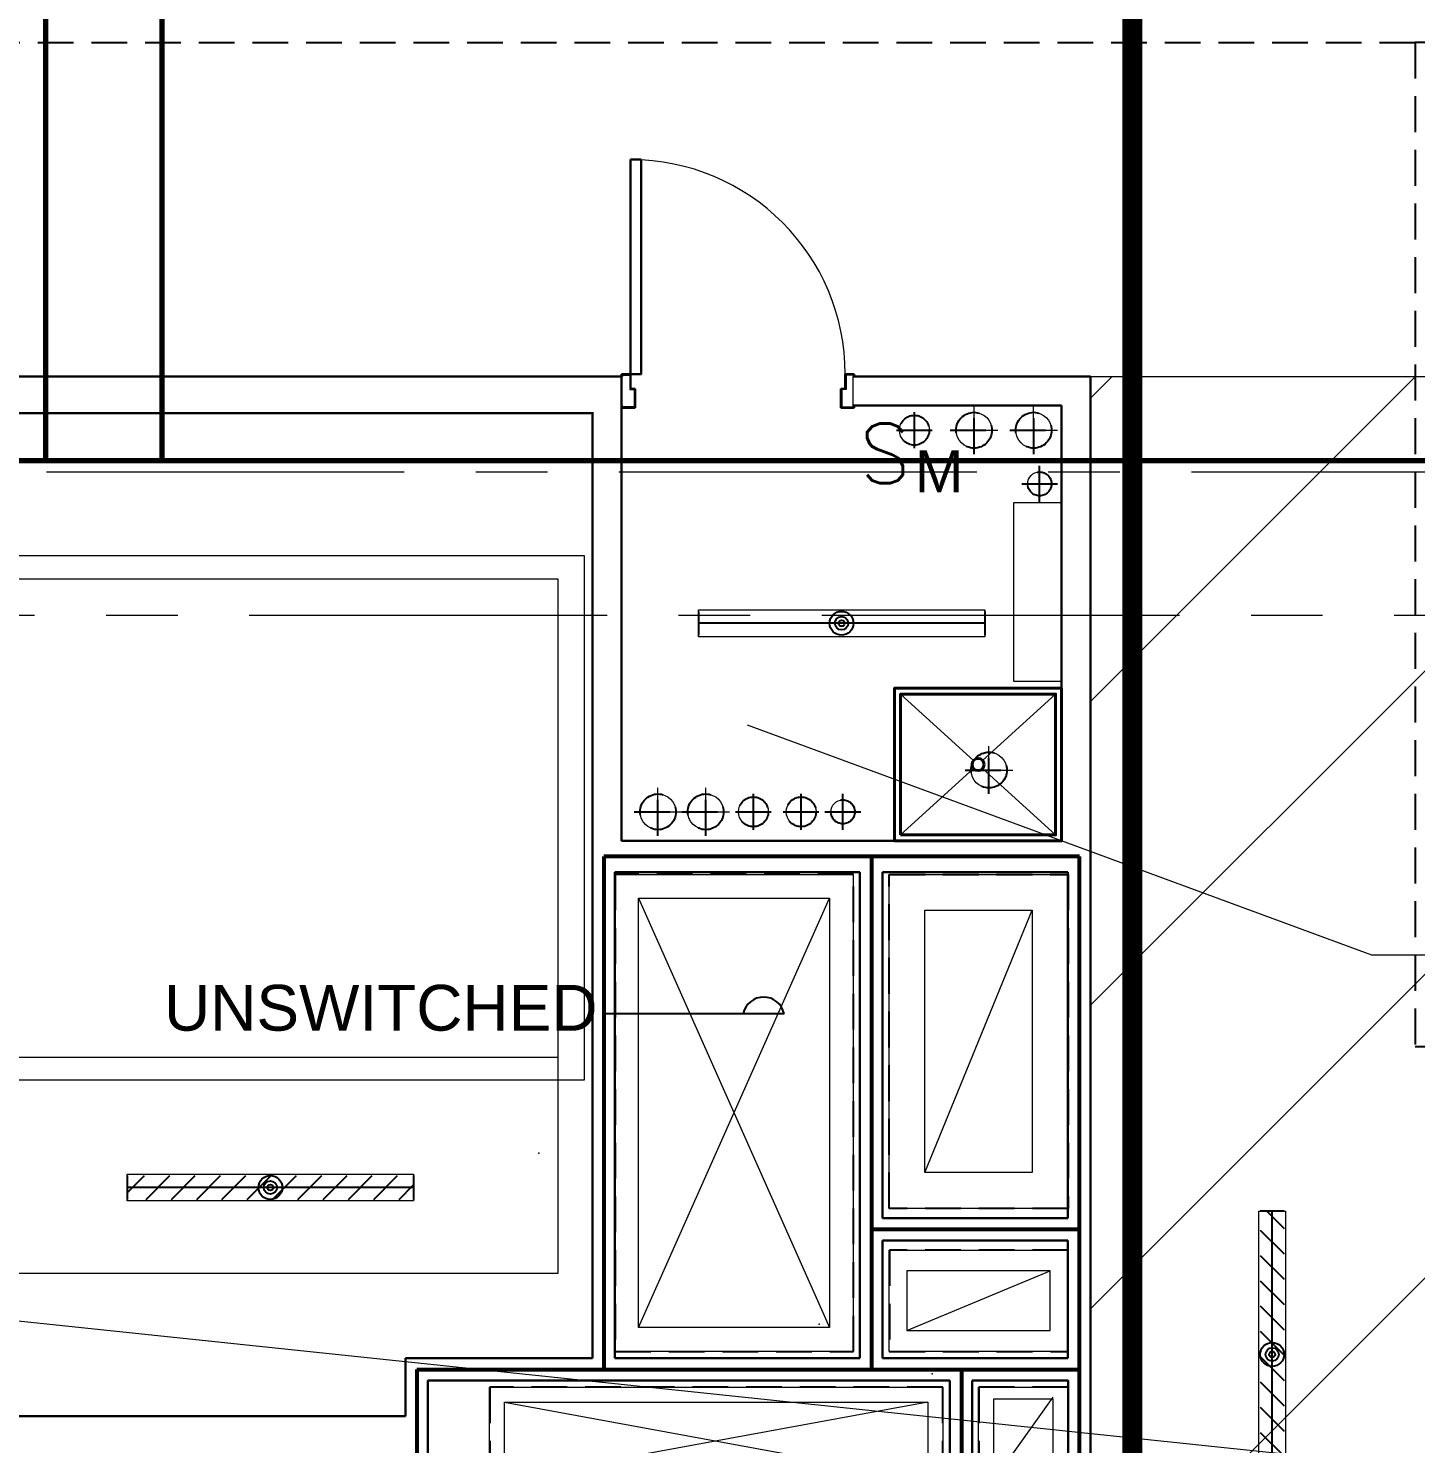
# Model space of a CAD drawing. Header units: inches. Extents: x -26500 to 0, y -3347 to 2257.
# Drawn here: x -21713.6 to -21481, y 764.2 to 1001.6 of the extents above; entities that cross this region are included whole.
import ezdxf
from ezdxf import colors
from ezdxf.entities.mleader import LeaderData, LeaderLine
from ezdxf.enums import TextEntityAlignment as Align
from ezdxf.math import Vec2, Vec3

# ---------------------------------------------------------------- set-up
doc = ezdxf.new("R2010")
doc.units = ezdxf.units.IN
doc.header["$LTSCALE"] = 48
doc.header["$MEASUREMENT"] = 0
for name, pattern in [('A104$0$CENTER', [2, 1.25, -0.25, 0.25, -0.25]), ('DASHED2', [0.375, 0.25, -0.125]), ('NB - 5th floor_plan$0$HIDDEN2', [0.1875, 0.125, -0.0625])]:
    doc.linetypes.add(name, pattern=pattern)
for name, color, linetype in [('A-Detl-Iden', 3, 'Continuous'), ('A104$0$A-ANNO-PATT', 8, 'Continuous'), ('A104$0$A-AREA-IDEN', 8, 'Continuous'), ('A104$0$A-DOOR', 8, 'Continuous'), ('A104$0$A-DOOR-FRAM', 8, 'Continuous'), ('A104$0$A-FLOR-HLAREAS7-11', 8, 'Continuous'), ('A104$0$A-FLOR-OPENING', 8, 'Continuous'), ('A104$0$A-FLOR-PFIX', 8, 'Continuous'), ('A104$0$A-FLOR-SLAB', 8, 'Continuous'), ('A104$0$A-FLOR-SLEEVE', 8, 'Continuous'), ('A104$0$A-FLOR-SPCL', 8, 'Continuous'), ('A104$0$A-GRID-GRDP0-15', 8, 'Continuous'), ('A104$0$A-HVAC-RDFF', 8, 'Continuous'), ('A104$0$A-WALL-FULL-INTR', 8, 'Continuous'), ('A104$0$bc104 - A-WALL-FIRE', 8, 'Continuous'), ('A104$0$M-CONC-PAD', 8, 'Continuous'), ('A104$0$M-HVAC', 8, 'Continuous'), ('A104$0$M-HVAC-Supp', 8, 'Continuous'), ('A604$0$A-FLOR-OPENING', 8, 'Continuous'), ('A604$0$A-FLOR-SLEEVE', 8, 'Continuous'), ('A604$0$br604_br604 - E-Lite', 3, 'Continuous'), ('A604$0$M-HVAC-Supp', 8, 'Continuous'), ('E-FIRE', 234, 'Continuous'), ('E-Lite', 53, 'Continuous'), ('E-Lite-Emer', 13, 'Continuous'), ('E-Lite-Exit', 13, 'Continuous'), ('E-Lite-Swch @ 96', 53, 'Continuous'), ('E-TEXT', 6, 'Continuous'), ('G-Anno', 6, 'Continuous'), ('NB - 5th floor_plan$0$STDROPS', 1, 'NB - 5th floor_plan$0$HIDDEN2'), ('NB - 5th floor_plan$0$STSLABEDGE', 1, 'NB - 5th floor_plan$0$HIDDEN2'), ('NB - 5th floor_plan$0$STWETSTACK', 1, 'NB - 5th floor_plan$0$HIDDEN2'), ('XREF', 7, 'Continuous')]:
    doc.layers.add(name, color=color, linetype=linetype)
doc.layers.add('E-Fire-Covr', color=240, linetype='Continuous', lineweight=70, plot=False)
doc.styles.add('M08', font='arial.ttf', dxfattribs={"height": 7.68})
doc.styles.add('MAMEP ANNO', font='arial.ttf', dxfattribs={"height": 0.1015625})
doc.styles.get("Standard").update_dxf_attribs({"font": 'simplex.shx'})

# ---------------------------------------------------------------- blocks, each defined once
blk = doc.blocks.new('A104')
at = {"layer": 'A104$0$A-FLOR-HLAREAS7-11', "lineweight": 0}
h = blk.add_hatch(dxfattribs=at)
h.set_pattern_fill('HATCH', color=256, style=0, pattern_type=2)
h.set_pattern_definition([(45, (-23760.126042, 1158.671092), (-25.45584412271571, 25.45584412271571), [])])
h.paths.add_polyline_path([(-21535.48155044582, 943.1574849016956), (-21289.02362206226, 943.1574849016956), (-21289.02362206226, 543.9097030693079), (-21535.48155044582, 543.9097030693079)])
at = {"layer": 'A104$0$A-ANNO-PATT', "lineweight": 0}
for points in [[(-21697.24535406758, 919.7992063011133), (-21697.24535406758, 919.7992063011133), (-21697.24535406758, 919.7992063011133)], [(-21680.674687075, 919.7992063011133), (-21680.674687075, 919.7992063011133), (-21680.674687075, 919.7992063011133)]]:
    blk.add_solid(points, dxfattribs=at)
at = {"layer": 'A104$0$A-AREA-IDEN', "lineweight": 0, "elevation": 0.2065939808425978, "flags": 128}
for points in [[(-21438.6568377802, 846.1225638335422), (-21488.2892299341, 846.1225638335422), (-21592.9877417651, 884.667116698398)], [(-21438.6568377802, 759.5893055937614), (-21475.78555567558, 759.5893055937614), (-21899.57326716927, 804.0789178942144)]]:
    blk.add_lwpolyline(points, dxfattribs=at)
at = {"layer": 'A104$0$A-DOOR', "lineweight": 0}
blk.add_arc((-21612.62064503319, 943.5322598464996), 35.99999999999905, 0, 90, dxfattribs=at)
at = {"layer": 'A104$0$A-DOOR', "lineweight": 30}
blk.add_3dface([(-21612.62064501121, 979.5322598497409), (-21610.87064501121, 979.5322598497409), (-21610.87064501121, 943.5322598497409), (-21612.62064501121, 943.5322598497409)], dxfattribs=at)
at = {"layer": 'A104$0$A-DOOR-FRAM', "lineweight": 30}
for p, q in [((-21614.12124216472, 943.5324389206909), (-21612.62025791275, 943.5324389206909)), ((-21614.12124216472, 943.5324389206909), (-21614.12124216472, 943.1574389206909)), ((-21612.62025791275, 943.5324389206909), (-21612.62025791275, 941.1101948262027)), ((-21575.11927366078, 943.5324389206909), (-21576.62025791275, 943.5324389206909)), ((-21576.62025791275, 943.5324389206909), (-21576.62025791275, 941.1101948262027)), ((-21575.11927366078, 943.5324389206909), (-21575.11927366078, 943.1574389206909)), ((-21612.62025791275, 941.1101948262027), (-21611.86976578677, 941.1101948262027)), ((-21611.86976578677, 941.1101948262027), (-21611.86976578677, 937.9074389206909)), ((-21576.62025791275, 941.1101948262027), (-21577.37075003874, 941.1101948262027)), ((-21577.37075003874, 941.1101948262027), (-21577.37075003874, 937.9074389206909)), ((-21614.12124216472, 937.9074389206909), (-21614.12124216472, 938.2824389206909)), ((-21611.86976578677, 937.9074389206909), (-21614.12124216472, 937.9074389206909)), ((-21577.37075003874, 937.9074389206909), (-21575.11927366078, 937.9074389206909)), ((-21575.11927366078, 937.9074389206909), (-21575.11927366078, 938.2824389206909))]:
    blk.add_line(p, q, dxfattribs=at)
at = {"layer": 'A104$0$A-DOOR-FRAM', "lineweight": 13}
for p, q in [((-21614.12124216472, 943.1574389206909), (-21613.97114373952, 943.1574389206909)), ((-21613.97114373952, 943.3823404954941), (-21612.77035633795, 943.3823404954941)), ((-21613.97114373952, 943.3823404954941), (-21613.97114373952, 943.1574389206909)), ((-21612.77035633795, 943.3823404954941), (-21612.77035633795, 940.9600964010059)), ((-21575.26937208598, 943.3823404954941), (-21576.47015948756, 943.3823404954941)), ((-21576.47015948756, 943.3823404954941), (-21576.47015948756, 940.9600964010059)), ((-21575.26937208598, 943.3823404954941), (-21575.26937208598, 943.1574389206909)), ((-21575.11927366078, 943.1574389206909), (-21575.26937208598, 943.1574389206909)), ((-21612.77035633795, 940.9600964010059), (-21612.01986421196, 940.9600964010059)), ((-21612.01986421196, 940.9600964010059), (-21612.01986421196, 938.0575373458878)), ((-21576.47015948756, 940.9600964010059), (-21577.22065161354, 940.9600964010059)), ((-21577.22065161354, 940.9600964010059), (-21577.22065161354, 938.0575373458878)), ((-21613.97114373952, 938.2824389206909), (-21614.12124216472, 938.2824389206909)), ((-21613.97114373952, 938.0575373458878), (-21613.97114373952, 938.2824389206909)), ((-21612.01986421196, 938.0575373458878), (-21613.97114373952, 938.0575373458878)), ((-21577.22065161354, 938.0575373458878), (-21575.26937208598, 938.0575373458878)), ((-21575.26937208598, 938.0575373458878), (-21575.26937208598, 938.2824389206909)), ((-21575.26937208598, 938.2824389206909), (-21575.11927366078, 938.2824389206909))]:
    blk.add_line(p, q, dxfattribs=at)
at = {"layer": 'A104$0$A-FLOR-HLAREAS7-11', "lineweight": 0}
blk.add_3dface([(-21535.48155044582, 943.1574849016956), (-21289.02362206226, 943.1574849016956), (-21289.02362206226, 543.9097030693079), (-21535.48155044582, 543.9097030693079)], dxfattribs=at)
at = {"layer": 'A104$0$A-FLOR-OPENING', "lineweight": 0}
for points in [[(-21615.27362201273, 859.6574136608536), (-21575.27362201273, 859.6574136608536), (-21575.27362201273, 779.6574136608536), (-21615.27362201273, 779.6574136608536)], [(-21569.27362201273, 859.6574136608536), (-21539.27362201273, 859.6574136608536), (-21539.27362201273, 803.6574136608536), (-21569.27362201273, 803.6574136608536)], [(-21569.27362201273, 796.6574136608536), (-21539.27362201273, 796.6574136608536), (-21539.27362201273, 779.6574136608536), (-21569.27362201273, 779.6574136608536)], [(-21636.27362201273, 773.6574136608536), (-21560.27362201273, 773.6574136608536), (-21560.27362201273, 755.6574136608536), (-21636.27362201273, 755.6574136608536)], [(-21554.27362201273, 773.6574136608536), (-21539.27362201273, 773.6574136608536), (-21539.27362201273, 755.6574136608536), (-21554.27362201273, 755.6574136608536)]]:
    blk.add_3dface(points, dxfattribs=at)
at = {"layer": 'A104$0$A-FLOR-PFIX', "lineweight": 0}
for p, q in [((-21567.33266940337, 889.9021878437653), (-21555.10574782542, 878.7816261923389)), ((-21541.35408852982, 889.9021878437653), (-21553.59665998324, 878.7673924047093)), ((-21555.09009794994, 877.4090890185818), (-21567.33266940337, 866.274293579528)), ((-21553.58898548171, 877.4021089486668), (-21541.35408852982, 866.274293579528))]:
    blk.add_line(p, q, dxfattribs=at)
at = {"layer": 'A104$0$A-FLOR-PFIX', "lineweight": 40}
blk.add_circle((-21554.34337896659, 878.0882407116466), 1.010506831928357, dxfattribs=at)
for points in [[(-21568.33539010084, 865.2742933497465), (-21540.35680922729, 865.2742933497465), (-21540.35680922729, 890.9021876139835), (-21568.33539010084, 890.9021876139835)], [(-21567.33266940337, 866.274293579528), (-21541.35408852982, 866.274293579528), (-21541.35408852982, 889.9021878437653), (-21567.33266940337, 889.9021878437653)]]:
    blk.add_3dface(points, dxfattribs=at)
at = {"layer": 'A104$0$A-FLOR-SLAB', "lineweight": 0}
blk.add_point((-21562.04419792218, 775.9103583856305), dxfattribs=at)
at = {"layer": 'A104$0$A-FLOR-SLEEVE', "lineweight": 0}
for p, q in [((-21555.02362201407, 930.1574136608536), (-21555.02362201407, 938.1574136608536)), ((-21545.02362201407, 930.1574136608536), (-21545.02362201407, 938.1574136608536)), ((-21565.02362201407, 931.1574136608536), (-21565.02362201407, 937.1574136608536)), ((-21568.02362201407, 934.1574136608536), (-21562.02362201407, 934.1574136608536)), ((-21559.02362201407, 934.1574136608536), (-21551.02362201407, 934.1574136608536)), ((-21549.02362201407, 934.1574136608536), (-21541.02362201407, 934.1574136608536)), ((-21544.0236220139, 922.1574136608535), (-21544.0236220139, 928.1574136608535)), ((-21547.0236220139, 925.1574136608535), (-21541.0236220139, 925.1574136608535)), ((-21552.52362201304, 873.1574136608539), (-21552.52362201304, 881.1574136608539)), ((-21556.52362201304, 877.1574136608539), (-21548.52362201304, 877.1574136608539)), ((-21608.02362201292, 866.1574136608536), (-21608.02362201292, 874.1574136608536)), ((-21600.02362201292, 866.1574136608536), (-21600.02362201292, 874.1574136608536)), ((-21592.02362201292, 867.1574136608536), (-21592.02362201292, 873.1574136608536)), ((-21584.02362201292, 867.1574136608536), (-21584.02362201292, 873.1574136608536)), ((-21577.02362201292, 867.1574136608536), (-21577.02362201292, 873.1574136608536)), ((-21612.02362201292, 870.1574136608536), (-21604.02362201292, 870.1574136608536)), ((-21604.02362201292, 870.1574136608536), (-21596.02362201292, 870.1574136608536)), ((-21595.02362201292, 870.1574136608536), (-21589.02362201292, 870.1574136608536)), ((-21587.02362201292, 870.1574136608536), (-21581.02362201292, 870.1574136608536)), ((-21580.02362201292, 870.1574136608536), (-21574.02362201292, 870.1574136608536))]:
    blk.add_line(p, q, dxfattribs=at)
at = {"layer": 'A104$0$A-FLOR-SLEEVE', "lineweight": 13}
for centre, radius in [((-21565.02362201407, 934.1574136608536), 2.5), ((-21555.02362201407, 934.1574136608536), 3), ((-21545.02362201407, 934.1574136608536), 3), ((-21544.0236220139, 925.1574136608535), 2), ((-21552.52362201304, 877.1574136608539), 3), ((-21608.02362201292, 870.1574136608536), 3), ((-21600.02362201292, 870.1574136608536), 3), ((-21592.02362201292, 870.1574136608536), 2.5), ((-21584.02362201292, 870.1574136608536), 2.5), ((-21577.02362201292, 870.1574136608536), 2)]:
    blk.add_circle(centre, radius, dxfattribs=at)
at = {"layer": 'A104$0$A-FLOR-SPCL', "lineweight": 13}
blk.add_3dface([(-21548.35680922729, 922.0324136608533), (-21540.35680922729, 922.0324136608533), (-21540.35680922729, 892.0324136608533), (-21548.35680922729, 892.0324136608533)], dxfattribs=at)
at = {"layer": 'A104$0$A-GRID-GRDP0-15', "linetype": 'A104$0$CENTER', "lineweight": 0}
for p, q in [((-24110.5720660874, 927.1574136608536), (-20437.53836367614, 927.1574136608536)), ((-23884.56308005413, 903.1574136608535), (-20364.93221050551, 903.1574136608535))]:
    blk.add_line(p, q, dxfattribs=at)
at = {"layer": 'A104$0$A-HVAC-RDFF', "lineweight": 0}
for p, q in [((-21611.27362201273, 783.6574136608546), (-21579.27362201273, 855.6574136608546)), ((-21611.27362201273, 855.6574136608538), (-21579.27362201273, 783.6574136608538)), ((-21563.27362201273, 809.6574136608536), (-21545.27362201273, 853.6574136608536)), ((-21566.27362201273, 783.1574136608525), (-21542.27362201273, 793.157413660855)), ((-21551.77362201273, 757.9963927769465), (-21541.77362201273, 771.9963927769465)), ((-21633.77362201273, 771.1574136608536), (-21562.77362201273, 758.1574136608536)), ((-21562.77362201273, 771.1574136608536), (-21633.77362201273, 758.1574136608536))]:
    blk.add_line(p, q, dxfattribs=at)
at = {"layer": 'A104$0$A-HVAC-RDFF', "lineweight": 13}
blk.add_point((-21627.98408511175, 812.9290418792958), dxfattribs=at)
at = {"layer": 'A104$0$A-HVAC-RDFF', "lineweight": 0}
blk.add_point((-21580.99687504202, 784.2140482386188), dxfattribs=at)
at = {"layer": 'A104$0$A-HVAC-RDFF', "lineweight": 13}
for points in [[(-21611.27362201273, 855.6574136608536), (-21579.27362201273, 855.6574136608536), (-21579.27362201273, 783.6574136608536), (-21611.27362201273, 783.6574136608536)], [(-21563.27362201273, 853.6574136608536), (-21545.27362201273, 853.6574136608536), (-21545.27362201273, 809.6574136608536), (-21563.27362201273, 809.6574136608536)], [(-21542.27362201273, 793.1574136608536), (-21566.27362201273, 793.1574136608536), (-21566.27362201273, 783.1574136608536), (-21542.27362201273, 783.1574136608536)], [(-21541.77362201273, 771.6574136608536), (-21551.77362201273, 771.6574136608536), (-21551.77362201273, 757.6574136608536), (-21541.77362201273, 757.6574136608536)]]:
    blk.add_3dface(points, dxfattribs=at)
at = {"layer": 'A104$0$A-WALL-FULL-INTR', "lineweight": 30}
for p, q in [((-21804.07220863009, 943.1574103854329), (-21613.99612325354, 943.1575107597499)), ((-21614.12124216473, 943.1574389206982), (-21614.11847815823, 865.2742932305916)), ((-21575.26937208599, 943.1574400568308), (-21535.48182125283, 943.1574223677019)), ((-21535.48179180344, 750.9933223773562), (-21535.48182132983, 943.1574366190472)), ((-21540.35680922729, 938.2853855075393), (-21575.26937208599, 938.2853855057512)), ((-21540.35680922729, 865.2742933497465), (-21540.35680922729, 938.2853855075393)), ((-21745.0236041217, 937.0324447349906), (-21618.86615998838, 937.0325113776919)), ((-21618.99115998847, 937.032492033546), (-21618.99190188605, 778.5243016839045)), ((-21540.35680922729, 865.2742933497465), (-21614.11849550844, 865.2742932305916)), ((-21615.28398125188, 860.0324135399079), (-21615.28395739558, 778.5324195172234)), ((-21574.14862201994, 860.0324136036078), (-21615.28398114269, 860.0324135399079)), ((-21574.14862190008, 860.0324136036078), (-21574.14864638285, 778.5323923820355)), ((-21570.39862190008, 860.0324136097266), (-21570.39863932339, 802.0324331483068)), ((-21539.27362201334, 860.0324136608536), (-21570.39862201334, 860.0324136097266)), ((-21539.27361432245, 802.0324126173196), (-21539.27362206277, 860.0324136608536)), ((-21570.39863883533, 802.0324331483067), (-21539.27361500142, 802.03241261732)), ((-21570.3986404499, 798.2824331483067), (-21570.39864638285, 778.5323899041259)), ((-21570.39863998866, 798.2824331483066), (-21539.27361442389, 798.2824126173189)), ((-21539.27360927297, 778.5323693731578), (-21539.27361360533, 798.2824126173183)), ((-21650.35591579309, 778.5243157045195), (-21650.35593529091, 768.784696022204)), ((-21650.35590854142, 778.5243157045163), (-21618.99188423694, 778.5243016838965)), ((-21615.28395849673, 778.5324195172241), (-21574.14864523432, 778.5323923820347)), ((-21570.39864523432, 778.5323899041251), (-21539.27361009817, 778.5323693731584)), ((-21646.60610383478, 774.7743134507828), (-21646.60707811452, 754.7433223773562)), ((-21646.60610383478, 774.7743134507828), (-21559.10675365655, 774.774261418789)), ((-21559.10675365648, 774.774262830576), (-21559.10772793376, 754.7433223773562)), ((-21555.35675365214, 774.7742603524792), (-21555.35773096922, 754.7433223773562)), ((-21555.35675365221, 774.7742589034945), (-21539.23179603458, 774.7742490620502)), ((-21555.35675365221, 774.7742589034945), (-21539.23179603458, 774.7742490620502)), ((-21555.35675365221, 774.7742589034945), (-21539.23179603458, 774.7742490620502)), ((-21539.23179236943, 754.7433223773562), (-21539.23179545522, 774.7742490620499)), ((-21539.23179236943, 754.7433223773562), (-21539.23179545522, 774.7742490620499)), ((-21539.23179236943, 754.7433223773562), (-21539.23179545522, 774.7742490620499)), ((-21650.3559352909, 768.7846989137341), (-21874.63085548895, 768.7846989137341))]:
    blk.add_line(p, q, dxfattribs=at)
at = {"layer": 'A104$0$A-WALL-FULL-INTR', "lineweight": 13}
blk.add_line((-21575.26937208599, 938.2853855057512), (-21575.26937208599, 943.1574398894799), dxfattribs=at)
at = {"layer": 'A104$0$bc104 - A-WALL-FIRE', "lineweight": 53}
for p, q in [((-21617.11716842443, 862.6492932258125), (-21617.11714336067, 776.6492926745962)), ((-21537.35680893093, 862.6492933527348), (-21617.11716842443, 862.6492932258125)), ((-21572.23180775532, 862.6492932972384), (-21572.23183291563, 776.6492930636851)), ((-21537.3567920719, 752.7433223773562), (-21537.35680900792, 862.6492933527348)), ((-21572.23182603805, 800.1574343575309), (-21537.35679938367, 800.1574113529314)), ((-21648.48088980424, 776.6492924027189), (-21537.35679574399, 776.649293366)), ((-21648.48088979967, 776.6492924027189), (-21648.48088977137, 753.3164425288559)), ((-21557.14626221199, 776.6492924027189), (-21557.14626218369, 753.3164433205917))]:
    blk.add_line(p, q, dxfattribs=at)
at = {"layer": 'A104$0$M-CONC-PAD', "lineweight": 0}
blk.add_3dface([(-21819.39306326157, 913.1574164492545), (-21620.39306326157, 913.1574164492545), (-21620.39306326157, 825.1574164492545), (-21819.39306326157, 825.1574164492545)], dxfattribs=at)
at = {"layer": 'A104$0$M-HVAC', "lineweight": 0}
for p, q in [((-21624.77688418256, 792.8038870017481), (-21624.77688418256, 828.9975650477413)), ((-21815.39306326157, 792.8038870017481), (-21624.77688418256, 792.8038870017481))]:
    blk.add_line(p, q, dxfattribs=at)
at = {"layer": 'A104$0$M-HVAC', "lineweight": 13}
blk.add_3dface([(-21624.77688418256, 909.1574164492545), (-21815.39306326157, 909.1574164492545), (-21815.39306326157, 828.9975650477413), (-21624.77688418256, 828.9975650477413)], dxfattribs=at)
at = {"layer": 'A104$0$M-HVAC-Supp', "lineweight": 13}
blk.add_3dface([(-21633.77362201273, 771.1574136608536), (-21562.77362201273, 771.1574136608536), (-21562.77362201273, 758.1574136608536), (-21633.77362201273, 758.1574136608536)], dxfattribs=at)
blk = doc.blocks.new('NB - 5th floor_plan')
at = {"layer": 'NB - 5th floor_plan$0$STDROPS', "color": 1, "linetype": 'NB - 5th floor_plan$0$HIDDEN2'}
blk.add_line((-21721.02362193687, 999.1574136608538), (-21481.02362199644, 999.1574136556719), dxfattribs=at)
blk.add_lwpolyline([(-21481.02362198032, 830.7999735265189), (-21361.02362198216, 830.7999735265189), (-21361.02362201807, 999.1574136608538), (-21481.02362201623, 999.1574136608538)], close=True, dxfattribs=at)
at = {"layer": 'NB - 5th floor_plan$0$STSLABEDGE', "color": 1, "linetype": 'NB - 5th floor_plan$0$HIDDEN2'}
for points in [[(-21575.23180852666, 859.6493767800064), (-21615.23198997991, 859.6493767800065), (-21615.23198997991, 779.6492933497467), (-21575.23180852666, 779.6492933497466)], [(-21569.23180852666, 859.6492933497466), (-21539.23180852666, 859.6492933497466), (-21539.23180852666, 803.6492933497466), (-21569.23180852666, 803.6492933497466)], [(-21569.22753310304, 779.6492933497466), (-21539.23608395028, 779.6492933497466), (-21539.23180852666, 796.6493767800065), (-21569.22325767942, 796.6493767800065)], [(-21636.23180852666, 731.6492933497464), (-21560.23180852666, 731.6492933497464), (-21560.23180852666, 773.6492881600886), (-21636.23180852666, 773.6492881600886)], [(-21554.23180852666, 755.6492933497464), (-21539.23180852666, 755.6492933497465), (-21539.23180852666, 773.6492933497466), (-21554.23180852666, 773.6492933497465)]]:
    blk.add_lwpolyline(points, close=True, dxfattribs=at)
at = {"layer": 'NB - 5th floor_plan$0$STWETSTACK', "color": 1, "linetype": 'NB - 5th floor_plan$0$HIDDEN2'}
for p, q in [((-21555.02226305008, 930.156811944052, -0.00626597415920496), (-21555.02226305008, 938.156811944052, -0.00626597415920496)), ((-21545.02226305008, 930.156811944052, -0.00626597415920496), (-21545.02226305008, 938.156811944052, -0.00626597415920496)), ((-21565.02226305008, 931.156811944052, -0.00626597415920496), (-21565.02226305008, 937.156811944052, -0.00626597415920496)), ((-21568.02226305008, 934.156811944052, -0.00626597415920496), (-21562.02226305008, 934.156811944052, -0.00626597415920496)), ((-21559.02226305008, 934.156811944052, -0.00626597415920496), (-21551.02226305008, 934.156811944052, -0.00626597415920496)), ((-21549.02226305008, 934.156811944052, -0.00626597415920496), (-21541.02226305008, 934.156811944052, -0.00626597415920496)), ((-21544.02226304991, 922.1568119440519, -0.00626597415920496), (-21544.02226304991, 928.1568119440519, -0.00626597415920496)), ((-21547.02226304991, 925.1568119440519, -0.00626597415920496), (-21541.02226304991, 925.1568119440519, -0.00626597415920496)), ((-21552.52226304905, 873.1568119440523, -0.00626597415920496), (-21552.52226304905, 881.1568119440523, -0.00626597415920496)), ((-21556.52226304905, 877.1568119440523, -0.00626597415920496), (-21548.52226304905, 877.1568119440523, -0.00626597415920496)), ((-21608.02226304893, 866.156811944052, -0.00626597415920496), (-21608.02226304893, 874.156811944052, -0.00626597415920496)), ((-21600.02226304893, 866.156811944052, -0.00626597415920496), (-21600.02226304893, 874.156811944052, -0.00626597415920496)), ((-21592.02226304893, 867.156811944052, -0.00626597415920496), (-21592.02226304893, 873.156811944052, -0.00626597415920496)), ((-21584.02226304893, 867.156811944052, -0.00626597415920496), (-21584.02226304893, 873.156811944052, -0.00626597415920496)), ((-21577.02226304893, 867.156811944052, -0.00626597415920496), (-21577.02226304893, 873.156811944052, -0.00626597415920496)), ((-21612.02226304893, 870.156811944052, -0.00626597415920496), (-21604.02226304893, 870.156811944052, -0.00626597415920496)), ((-21604.02226304893, 870.156811944052, -0.00626597415920496), (-21596.02226304893, 870.156811944052, -0.00626597415920496)), ((-21595.02226304893, 870.156811944052, -0.00626597415920496), (-21589.02226304893, 870.156811944052, -0.00626597415920496)), ((-21587.02226304893, 870.156811944052, -0.00626597415920496), (-21581.02226304893, 870.156811944052, -0.00626597415920496)), ((-21580.02226304893, 870.156811944052, -0.00626597415920496), (-21574.02226304893, 870.156811944052, -0.00626597415920496))]:
    blk.add_line(p, q, dxfattribs=at)
for centre, radius in [((-21565.02226305008, 934.156811944052, -0.00626597415920496), 2.5), ((-21555.02226305008, 934.156811944052, -0.00626597415920496), 3), ((-21545.02226305008, 934.156811944052, -0.00626597415920496), 3), ((-21544.02226304991, 925.1568119440519, -0.00626597415920496), 2), ((-21552.52226304905, 877.1568119440523, -0.00626597415920496), 3), ((-21608.02226304893, 870.156811944052, -0.00626597415920496), 3), ((-21600.02226304893, 870.156811944052, -0.00626597415920496), 3), ((-21592.02226304893, 870.156811944052, -0.00626597415920496), 2.5), ((-21584.02226304893, 870.156811944052, -0.00626597415920496), 2.5), ((-21577.02226304893, 870.156811944052, -0.00626597415920496), 2)]:
    blk.add_circle(centre, radius, dxfattribs=at)
blk = doc.blocks.new('A604')
at = {"layer": 'A604$0$A-FLOR-OPENING', "lineweight": 0}
for points in [[(-21615.27362201273, 859.6574136608536), (-21575.27362201273, 859.6574136608536), (-21575.27362201273, 779.6574136608536), (-21615.27362201273, 779.6574136608536)], [(-21569.27362201273, 859.6574136608536), (-21539.27362201273, 859.6574136608536), (-21539.27362201273, 803.6574136608536), (-21569.27362201273, 803.6574136608536)], [(-21569.27362201273, 796.6574136608536), (-21539.27362201273, 796.6574136608536), (-21539.27362201273, 779.6574136608536), (-21569.27362201273, 779.6574136608536)], [(-21636.27362201273, 773.6574136608536), (-21560.27362201273, 773.6574136608536), (-21560.27362201273, 755.6574136608536), (-21636.27362201273, 755.6574136608536)], [(-21554.27362201273, 773.6574136608536), (-21539.27362201273, 773.6574136608536), (-21539.27362201273, 755.6574136608536), (-21554.27362201273, 755.6574136608536)]]:
    blk.add_3dface(points, dxfattribs=at)
at = {"layer": 'A604$0$A-FLOR-SLEEVE', "lineweight": 0}
for p, q in [((-21555.02362201407, 930.1574136608536), (-21555.02362201407, 938.1574136608536)), ((-21545.02362201407, 930.1574136608536), (-21545.02362201407, 938.1574136608536)), ((-21565.02362201407, 931.1574136608536), (-21565.02362201407, 937.1574136608536)), ((-21568.02362201407, 934.1574136608536), (-21562.02362201407, 934.1574136608536)), ((-21559.02362201407, 934.1574136608536), (-21551.02362201407, 934.1574136608536)), ((-21549.02362201407, 934.1574136608536), (-21541.02362201407, 934.1574136608536)), ((-21544.0236220139, 922.1574136608535), (-21544.0236220139, 928.1574136608535)), ((-21547.0236220139, 925.1574136608535), (-21541.0236220139, 925.1574136608535)), ((-21552.52362201304, 873.1574136608539), (-21552.52362201304, 881.1574136608539)), ((-21556.52362201304, 877.1574136608539), (-21548.52362201304, 877.1574136608539)), ((-21608.02362201292, 866.1574136608536), (-21608.02362201292, 874.1574136608536)), ((-21600.02362201292, 866.1574136608536), (-21600.02362201292, 874.1574136608536)), ((-21592.02362201292, 867.1574136608536), (-21592.02362201292, 873.1574136608536)), ((-21584.02362201292, 867.1574136608536), (-21584.02362201292, 873.1574136608536)), ((-21577.02362201292, 867.1574136608536), (-21577.02362201292, 873.1574136608536)), ((-21612.02362201292, 870.1574136608536), (-21604.02362201292, 870.1574136608536)), ((-21604.02362201292, 870.1574136608536), (-21596.02362201292, 870.1574136608536)), ((-21595.02362201292, 870.1574136608536), (-21589.02362201292, 870.1574136608536)), ((-21587.02362201292, 870.1574136608536), (-21581.02362201292, 870.1574136608536)), ((-21580.02362201292, 870.1574136608536), (-21574.02362201292, 870.1574136608536))]:
    blk.add_line(p, q, dxfattribs=at)
at = {"layer": 'A604$0$A-FLOR-SLEEVE', "lineweight": 13}
for centre, radius in [((-21565.02362201407, 934.1574136608536), 2.5), ((-21555.02362201407, 934.1574136608536), 3), ((-21545.02362201407, 934.1574136608536), 3), ((-21544.0236220139, 925.1574136608535), 2), ((-21552.52362201304, 877.1574136608539), 3), ((-21608.02362201292, 870.1574136608536), 3), ((-21600.02362201292, 870.1574136608536), 3), ((-21592.02362201292, 870.1574136608536), 2.5), ((-21584.02362201292, 870.1574136608536), 2.5), ((-21577.02362201292, 870.1574136608536), 2)]:
    blk.add_circle(centre, radius, dxfattribs=at)
at = {"layer": 'A604$0$br604_br604 - E-Lite', "lineweight": 13}
for points in [[(-21601.23764369276, 904.0298393690655), (-21553.23764369276, 904.0298393690655), (-21553.23764369276, 899.5298393690655), (-21601.23764369276, 899.5298393690655)], [(-21697.02362201178, 809.4074136608535), (-21649.02362201178, 809.4074136608535), (-21649.02362201178, 804.9074136608535), (-21697.02362201178, 804.9074136608535)], [(-21502.77229419206, 803.1634703085998, 0.0009842518956329363), (-21502.77229419206, 755.1634703085998, 0.0009842518956329363), (-21507.27229419206, 755.1634703085998, 0.0009842518956329363), (-21507.27229419206, 803.1634703085998, 0.0009842518956329363)]]:
    blk.add_3dface(points, dxfattribs=at)
at = {"layer": 'A604$0$M-HVAC-Supp', "lineweight": 13}
blk.add_3dface([(-21633.77362201273, 771.1574136608536), (-21562.77362201273, 771.1574136608536), (-21562.77362201273, 758.1574136608536), (-21633.77362201273, 758.1574136608536)], dxfattribs=at)
blk = doc.blocks.new('LTG-Switch-Anno')
at = {"color": 0, "linetype": 'ByBlock'}
blk.add_text('S', height=0.1041666666666667, dxfattribs=at).set_placement((4.381680203853951e-14, -0.1093749999999834), align=Align.CENTER)
at = {"color": 6, "style": 'MAMEP ANNO'}
blk.add_attdef('SUB', (0.05208333333333333, -0.125), '', height=0.07291666666666666, dxfattribs=at)
blk = doc.blocks.new('LFIND4')
for p, q in [((-24, 2), (-24, -2)), ((24, 0), (-24, 0)), ((24, 2), (24, -2))]:
    blk.add_line(p, q)
for radius in [2, 1.118033988749895, 0.5]:
    blk.add_circle((0, 0), radius)
blk = doc.blocks.new('*U149')
at = {"layer": 'E-Fire-Covr'}
blk.add_lwpolyline([(10.15365277352731, 321.9999999999999), (318, 321.9999999999999), (318, -314.0000000000001), (-318, -314.0000000000001), (-318, 321.9999999999999), (-9.514662369719645, 321.9999999999999)], dxfattribs=at)
blk = doc.blocks.new('*U185')
at = {"color": 21, "linetype": 'ByBlock'}
ml = blk.add_multileader_mtext('Standard', dxfattribs=at)
ml.set_content('', color=21, style='MAMEP ANNO')
ml.set_leader_properties(color=256)
ml.build(insert=Vec2(0, 0))
ml.multileader.update_dxf_attribs({"has_dogleg": 0, "text_right_attachment_type": 3, "dogleg_length": 3.84375, "arrow_head_size": 7.5, "scale": 96})
ctx = ml.context
ctx.base_point, ctx.scale, ctx.char_height, ctx.arrow_head_size, ctx.landing_gap_size, ctx.plane_origin, ctx.plane_x_axis, ctx.plane_y_axis = Vec3(-11.25026117614506, 12.4323614073657), 96, 7.5, 7.5, 3.75, Vec3(-11.25026117614492, -12.43236140736585), Vec3(-5.750274973146375e-15, 1), Vec3(-1, -5.750274973146375e-15)
ctx.right_attachment = 3
notes = []
notes.append((ctx, [(0, (1, 1, 0), (-11.25026117614294, -356.5676385926343), (-5.750274973146375e-15, 1), 369, [(0, [(-11.25026117614492, -12.43236140736585)], 0, [])])]))
ctx.mtext.insert, ctx.mtext.text_direction, ctx.mtext.rotation, ctx.mtext.flow_direction = Vec3(-15.00026117614508, 16.18236140736567), Vec3(-5.750274973146375e-15, 1), 1.570796326794903, 5
ml = blk.add_multileader_mtext('Standard', dxfattribs=at)
ml.set_content('', color=21, style='MAMEP ANNO')
ml.set_leader_properties(color=256)
ml.build(insert=Vec2(0, 0))
ml.multileader.update_dxf_attribs({"has_dogleg": 0, "text_right_attachment_type": 3, "dogleg_length": 3.84375, "arrow_head_size": 7.5, "scale": 96})
ctx = ml.context
ctx.base_point, ctx.scale, ctx.char_height, ctx.arrow_head_size, ctx.landing_gap_size, ctx.plane_origin, ctx.plane_x_axis, ctx.plane_y_axis = Vec3(11.25026117614491, 12.43236140736582), 96, 7.5, 7.5, 3.75, Vec3(11.25026117614506, -12.43236140736572), Vec3(-5.995204332975845e-15, 1), Vec3(-1, -5.995204332975845e-15)
ctx.right_attachment = 3
notes.append((ctx, [(0, (1, 1, 0), (11.25026117614712, -356.5676385926342), (-5.995204332975845e-15, 1), 369, [(0, [(11.25026117614506, -12.43236140736572)], 0, [])])]))
ctx.mtext.insert, ctx.mtext.text_direction, ctx.mtext.rotation, ctx.mtext.flow_direction = Vec3(7.50026117614489, 16.18236140736582), Vec3(-5.995204332975845e-15, 1), 1.570796326794903, 5
for ctx, leaders in notes:
    for number, flags, end, landing, length, lines in leaders:
        leader = LeaderData()
        leader.index, (leader.has_last_leader_line, leader.has_dogleg_vector, leader.attachment_direction) = number, flags
        leader.last_leader_point, leader.dogleg_vector, leader.dogleg_length = Vec3(end), Vec3(landing), length
        for number, points, colour, breaks in lines:
            line = LeaderLine()
            line.index, line.vertices, line.color, line.breaks = number, Vec3.list(points), colors.encode_raw_color(colour), breaks
            leader.lines.append(line)
        ctx.leaders.append(leader)

msp = doc.modelspace()

# ---------------------------------------------------------------- hatches: boundary and pattern name
at = {"layer": 'E-Lite-Emer'}
h = msp.add_hatch(dxfattribs=at)
h.set_pattern_fill('ANSI31', color=256, scale=24, angle=180, style=0)
h.set_pattern_definition([(225, (-23768.54864365423, 3528.9074296647), (2.121320343559641, -2.121320343559644), [])])
h.paths.add_polyline_path([(-21649.02362201178, 809.1574136608535), (-21697.02362201178, 809.1574136608535), (-21697.02362201178, 805.1574136608535), (-21649.02362201178, 805.1574136608535)])
h = msp.add_hatch(dxfattribs=at)
h.set_pattern_fill('ANSI31', color=256, scale=24, angle=89.99999999999997, style=0)
h.set_pattern_definition([(135, (-18783.27227818821, 2874.688491951046), (-2.121320343559644, -2.121320343559641), [])])
h.paths.add_polyline_path([(-21503.02229419206, 755.1634703085998), (-21503.02229419206, 803.1634703085998), (-21507.02229419206, 803.1634703085998), (-21507.02229419206, 755.1634703085998)])

# ---------------------------------------------------------------- linework, layer by layer
at = {"layer": 'A-Detl-Iden', "linetype": 'DASHED2', "const_width": 3, "flags": 128}
msp.add_lwpolyline([(-22145.1934202356, 1044.507599310918), (-21552.63929479519, 1044.507599310918, -0.414213562373095), (-21528.63929479519, 1020.507599310918), (-21528.63929479519, 536.7714128390262, -0.414213562373095), (-21552.63929479519, 512.7714128390262), (-22145.1934202356, 512.7714128390262, -0.414213562373095), (-22169.1934202356, 536.7714128390262), (-22169.1934202356, 1020.507599310918, -0.414213562373095)], format="xyb", close=True, dxfattribs=at)
at = {"layer": 'G-Anno'}
msp.add_line((-21586.89005472848, 836.2908808683976, 0.0003226918349424242), (-21617.23639330151, 836.2908808683976, 0.0003226918349424242), dxfattribs=at)
msp.add_arc((-21590.30221582489, 835.6202219587847, 0.0003226918349424242), 3.477445430319866, 11.11971736781059, 168.8802826321383, dxfattribs=at)

# ---------------------------------------------------------------- block references
at = {"layer": 'E-FIRE'}
for p in [(-22009.2423421961, 1243.009449684825), (-21392.69286231148, 1243.009449684825), (-21209.24280192308, 772.2192852613225)]:
    msp.add_blockref('*U149', p, dxfattribs=at)
at = {"layer": 'E-Lite'}
for p in [(-21577.23764369276, 901.7798393690655), (-21673.02362201178, 807.1574136608535)]:
    msp.add_blockref('LFIND4', p, dxfattribs=at)
at = {"layer": 'E-Lite', "rotation": 269.9999999999999}
msp.add_blockref('LFIND4', (-21505.02229419206, 779.1634703085998), dxfattribs=at)
at = {"layer": 'E-Lite-Exit', "rotation": 180}
msp.add_blockref('*U185', (-21615.27410400285, 530.5025820627343, 0.01328739665453707), dxfattribs=at)
at = {"layer": 'E-Lite-Swch @ 96', "xscale": 96, "yscale": 96, "zscale": 96}
msp.add_blockref('LTG-Switch-Anno', (-21569.9619268915, 935.76096760929), dxfattribs=at).add_auto_attribs({'SUB': 'M'})
at = {"layer": 'XREF'}
for name in ['A104', 'NB - 5th floor_plan', 'A604']:
    msp.add_blockref(name, (0, 0), dxfattribs=at)

# ---------------------------------------------------------------- texts
at = {"layer": 'E-TEXT', "style": 'M08'}
msp.add_text('UNSWITCHED', height=7.68, dxfattribs=at).set_placement((-21690.86560652057, 833.4577308265973, 0.0003226918349424242))

doc.saveas('drawing.dxf')
